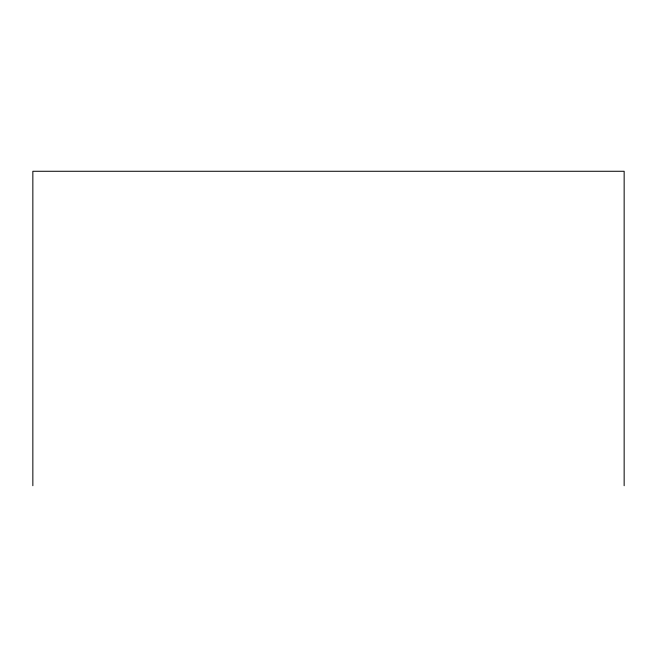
<?xml version="1.0" encoding="UTF-8"?>
<svg xmlns="http://www.w3.org/2000/svg" width="657" height="657" viewBox="0 0 657 657"><rect width="100%" height="100%" fill="white"/><g stroke="black" fill="none" stroke-linecap="round" stroke-linejoin="round"><path stroke-width="0.99" d="M624.15 485.728L624.15 171.272L32.85 171.272L32.85 485.728"/></g></svg>
